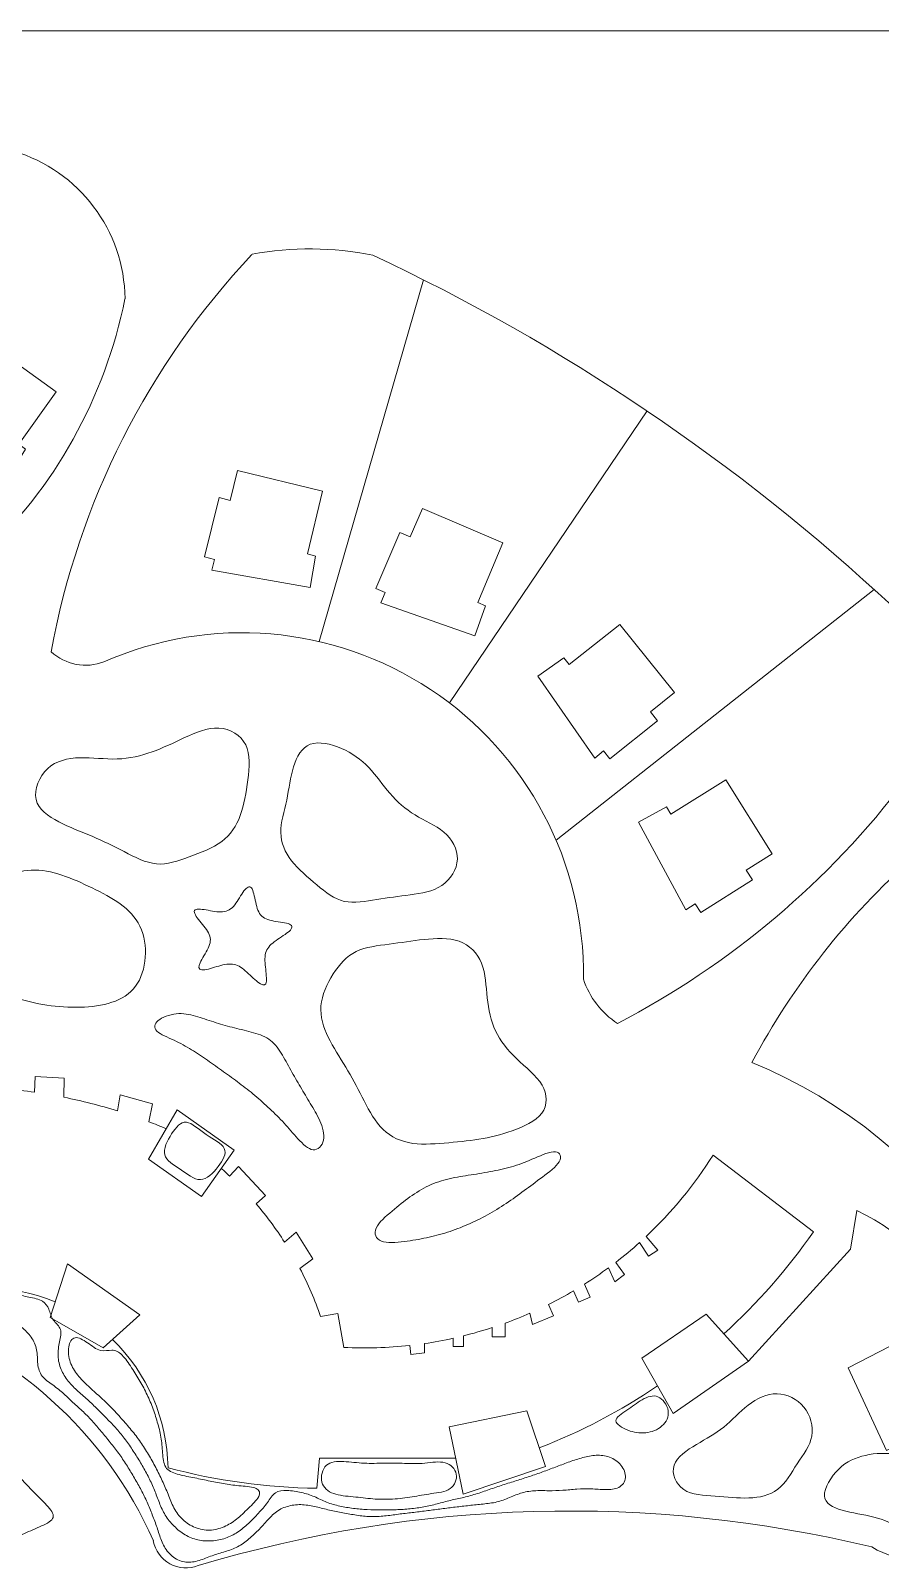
# Model space of a CAD drawing. Header units: inches. Extents: x 36 to 79.2, y 17.3 to 55.9.
# Drawn here: x 48.99 to 62.3, y 31.86 to 55.9 of the extents above; entities that cross this region are included whole.
import ezdxf

# ---------------------------------------------------------------- set-up
doc = ezdxf.new("R2010")
doc.units = ezdxf.units.IN
doc.layers.add('01_ORIGINAL_CAD', color=7, linetype='Continuous', lineweight=20)
doc.layers.add('02_APPROVED_PDF_OUTLINES', color=7, linetype='Continuous', lineweight=15)

msp = doc.modelspace()

# ---------------------------------------------------------------- linework, layer by layer
at = {"layer": '01_ORIGINAL_CAD'}
msp.add_line((36.248, 55.9), (71.442, 55.9), dxfattribs=at)
for points in [[(55.143, 52), (53.51, 46.333)], [(55.552, 45.371), (58.647, 49.945)], [(62.206, 47.145), (57.223, 43.22)], [(49.053, 39.272), (49.062, 39.519), (49.515, 39.492), (49.513, 39.194)], [(50.35, 38.981), (50.396, 39.232), (50.902, 39.093), (50.842, 38.811)], [(51.286, 38.996), (52.178, 38.364), (51.665, 37.64), (50.837, 38.227), (51.286, 38.996)], [(52.249, 38.111), (52.108, 37.96)], [(52.249, 38.111), (52.668, 37.654), (52.525, 37.523)], [(52.968, 36.924), (53.149, 37.079), (53.413, 36.661), (53.207, 36.514)], [(58.528, 36.918), (58.67, 36.704), (58.814, 36.799), (58.632, 37.014)], [(49.567, 36.583), (50.703, 35.787), (50.129, 35.27), (49.295, 35.742), (49.567, 36.583)], [(58.043, 36.524), (58.141, 36.305), (58.295, 36.419), (58.155, 36.608)], [(57.496, 36.162), (57.572, 35.985), (57.754, 36.063), (57.668, 36.267)], [(56.812, 35.811), (56.853, 35.634), (57.179, 35.773), (57.105, 35.949)], [(53.805, 35.806), (53.533, 35.759)], [(53.805, 35.806), (53.805, 35.806)], [(56.221, 35.586), (56.221, 35.439), (56.423, 35.439), (56.423, 35.655)], [(58.564, 35.106), (59.058, 34.241), (60.235, 35.059), (59.57, 35.799), (58.564, 35.106)], [(54.929, 35.306), (54.944, 35.165), (55.16, 35.189), (55.16, 35.336)], [(55.61, 35.419), (55.608, 35.288), (55.771, 35.288), (55.771, 35.457)], [(53.515, 33.54), (53.473, 33.07)], [(53.515, 33.54), (55.65, 33.54)]]:
    msp.add_lwpolyline(points, dxfattribs=at)
for points in [[(48.804, 49.422), (49.389, 50.246), (48.277, 51.045), (47.995, 50.654), (47.85, 50.758), (47.292, 49.982), (47.421, 49.889), (47.319, 49.747), (48.648, 48.921), (48.911, 49.345)], [(53.327, 47.704), (53.561, 48.687), (52.231, 49.012), (52.116, 48.544), (51.942, 48.586), (51.715, 47.658), (51.87, 47.62), (51.829, 47.45), (53.37, 47.181), (53.455, 47.672)], [(55.995, 46.944), (56.387, 47.876), (55.128, 48.415), (54.938, 47.972), (54.774, 48.042), (54.397, 47.164), (54.544, 47.101), (54.475, 46.94), (55.951, 46.422), (56.116, 46.892)], [(57.426, 45.973), (58.218, 46.601), (59.075, 45.534), (58.699, 45.232), (58.811, 45.092), (58.066, 44.493), (57.966, 44.618), (57.83, 44.508), (56.934, 45.791), (57.343, 46.076)], [(59.019, 43.63), (59.878, 44.165), (60.608, 43.006), (60.2, 42.749), (60.296, 42.598), (59.487, 42.088), (59.402, 42.222), (59.254, 42.129), (58.511, 43.505), (58.949, 43.742)], [(61.796, 34.957), (62.78, 35.461), (63.435, 34.152), (62.399, 33.663)], [(55.549, 34.034), (56.763, 34.283), (57.058, 33.412), (55.766, 32.976)]]:
    msp.add_lwpolyline(points, close=True, dxfattribs=at)
for points in [[(50.14, 46.014, -0.546754), (57.65, 41.045, 0.171391), (58.184, 40.351, 0.171391)], [(60.29, 39.74, -0.089338), (62.813, 42.944, -0.322066), (66.051, 42.944, -0.030946), (69.111, 38.833, -0.044664), (70.78, 33.554, -0.301674), (68.967, 31.144, -0.082145), (65.591, 31.078)], [(60.29, 39.74, -0.300089), (65.18, 32.538)], [(59.849, 35.488, 0.057164), (61.253, 37.088), (59.681, 38.289, -0.064319), (58.632, 37.014, -0.064319)], [(45.692, 38.109, 0.060935), (47.109, 35.956, -0.206423), (49.375, 35.99)], [(59.998, 35.322), (60.235, 35.059), (61.831, 36.816), (61.933, 37.418, -0.214593), (63.522, 35.602, 0.212382), (64.188, 33.517, -0.642649), (62.166, 32.15, 0.132984), (51.615, 31.858, -0.471407), (50.913, 32.245)], [(58.528, 36.918, -0.018836), (58.155, 36.608, -0.018836)], [(58.043, 36.524, -0.017658), (57.668, 36.267, -0.017658)], [(57.496, 36.162, -0.017305), (57.105, 35.949, -0.017305)], [(54.929, 35.306, -0.040089), (53.897, 35.276), (53.805, 35.806)], [(56.221, 35.586, -0.018166), (55.771, 35.457, -0.018166)], [(56.812, 35.811, -0.016254), (56.423, 35.655, -0.016254)], [(50.274, 35.4, -0.198705), (51.143, 33.392, 0.063223), (53.473, 33.07)], [(55.61, 35.419, -0.017778), (55.16, 35.336, -0.017778)], [(56.959, 33.703, 0.056142), (58.811, 34.673)]]:
    msp.add_lwpolyline(points, format="xyb", dxfattribs=at)
for centre, radius, start, end in [((48.026, 51.672), 2.444, 0.7167, 73.3418), ((53.373, 47.535), 4.948, 78.6004, 100.6499), ((61.436, 43.951), 12.326, 136.7478, 169.6154), ((40.939, 23.771), 31.601, 47.0054, 64.8874), ((43.034, 53.196), 7.583, 313.0815, 348.6437), ((49.852, 46.755), 0.794, 227.0981, 291.2465), ((51.961, 52.291), 13.465, 297.5281, 322.8549), ((47.898, 31.093), 8.26, 81.9573, 88.3074), ((47.898, 31.093), 8.26, 72.7279, 78.7214), ((47.898, 31.093), 8.26, 67.0855, 69.118), ((48.363, 33.974), 5.47, 46.7825, 48.644), ((48.363, 33.974), 5.47, 32.6388, 40.4465), ((48.363, 33.974), 5.47, 19.0436, 27.6609), ((44.996, 29.643), 6.464, 23.734, 72.5429)]:
    msp.add_arc(centre, radius, start, end, dxfattribs=at)
at = {"layer": '02_APPROVED_PDF_OUTLINES'}
for points, knots in [([(51.939, 44.976), (52.116, 44.966), (52.284, 44.866), (52.36, 44.715), (52.436, 44.564), (52.419, 44.363), (52.394, 44.165), (52.369, 43.966), (52.336, 43.772), (52.275, 43.607), (52.213, 43.441), (52.124, 43.305), (51.984, 43.201), (51.844, 43.097), (51.654, 43.025), (51.475, 42.96), (51.297, 42.894), (51.131, 42.834), (50.962, 42.85), (50.793, 42.865), (50.622, 42.956), (50.455, 43.042), (50.288, 43.128), (50.126, 43.209), (49.953, 43.283), (49.781, 43.356), (49.599, 43.422), (49.431, 43.509), (49.264, 43.596), (49.112, 43.703), (49.077, 43.858), (49.042, 44.014), (49.126, 44.219), (49.258, 44.342), (49.391, 44.465), (49.573, 44.507), (49.764, 44.513), (49.955, 44.518), (50.156, 44.487), (50.347, 44.493), (50.539, 44.499), (50.722, 44.542), (50.894, 44.604), (51.067, 44.666), (51.229, 44.747), (51.403, 44.827), (51.577, 44.907), (51.762, 44.986), (51.939, 44.976)], [0, 0, 0, 0, 0.0625, 0.0625, 0.0625, 0.125, 0.125, 0.125, 0.1875, 0.1875, 0.1875, 0.25, 0.25, 0.25, 0.3125, 0.3125, 0.3125, 0.375, 0.375, 0.375, 0.4375, 0.4375, 0.4375, 0.5, 0.5, 0.5, 0.5625, 0.5625, 0.5625, 0.625, 0.625, 0.625, 0.6875, 0.6875, 0.6875, 0.75, 0.75, 0.75, 0.8125, 0.8125, 0.8125, 0.875, 0.875, 0.875, 0.9375, 0.9375, 0.9375, 1, 1, 1, 1]), ([(53.372, 44.723), (53.507, 44.772), (53.696, 44.729), (53.861, 44.657), (54.026, 44.585), (54.167, 44.484), (54.286, 44.36), (54.406, 44.235), (54.504, 44.087), (54.619, 43.955), (54.733, 43.823), (54.863, 43.707), (55.012, 43.616), (55.162, 43.525), (55.331, 43.459), (55.461, 43.348), (55.591, 43.237), (55.681, 43.081), (55.676, 42.923), (55.67, 42.765), (55.57, 42.605), (55.43, 42.51), (55.291, 42.416), (55.111, 42.388), (54.935, 42.364), (54.76, 42.34), (54.588, 42.321), (54.413, 42.293), (54.238, 42.265), (54.06, 42.228), (53.904, 42.263), (53.748, 42.298), (53.615, 42.404), (53.474, 42.52), (53.333, 42.637), (53.184, 42.763), (53.079, 42.899), (52.974, 43.035), (52.912, 43.18), (52.91, 43.339), (52.907, 43.499), (52.964, 43.672), (53.002, 43.85), (53.04, 44.027), (53.058, 44.208), (53.108, 44.369), (53.157, 44.531), (53.238, 44.673), (53.372, 44.723)], [0, 0, 0, 0, 0.0625, 0.0625, 0.0625, 0.125, 0.125, 0.125, 0.1875, 0.1875, 0.1875, 0.25, 0.25, 0.25, 0.3125, 0.3125, 0.3125, 0.375, 0.375, 0.375, 0.4375, 0.4375, 0.4375, 0.5, 0.5, 0.5, 0.5625, 0.5625, 0.5625, 0.625, 0.625, 0.625, 0.6875, 0.6875, 0.6875, 0.75, 0.75, 0.75, 0.8125, 0.8125, 0.8125, 0.875, 0.875, 0.875, 0.9375, 0.9375, 0.9375, 1, 1, 1, 1]), ([(49.002, 42.751), (49.318, 42.765), (49.642, 42.624), (49.953, 42.473), (50.265, 42.321), (50.565, 42.16), (50.702, 41.874), (50.84, 41.587), (50.815, 41.175), (50.634, 40.932), (50.453, 40.689), (50.116, 40.615), (49.769, 40.605), (49.423, 40.595), (49.066, 40.65), (48.739, 40.759), (48.412, 40.869), (48.115, 41.035), (48.007, 41.318), (47.9, 41.6), (47.983, 42.001), (48.179, 42.285), (48.375, 42.569), (48.685, 42.738), (49.002, 42.751)], [0, 0, 0, 0, 0.125, 0.125, 0.125, 0.25, 0.25, 0.25, 0.375, 0.375, 0.375, 0.5, 0.5, 0.5, 0.625, 0.625, 0.625, 0.75, 0.75, 0.75, 0.875, 0.875, 0.875, 1, 1, 1, 1]), ([(51.558, 42.118), (51.575, 42.148), (51.654, 42.142), (51.741, 42.128), (51.828, 42.114), (51.922, 42.091), (51.999, 42.098), (52.075, 42.105), (52.134, 42.141), (52.187, 42.207), (52.24, 42.272), (52.287, 42.365), (52.332, 42.425), (52.377, 42.484), (52.42, 42.51), (52.449, 42.473), (52.479, 42.436), (52.496, 42.337), (52.516, 42.248), (52.536, 42.159), (52.559, 42.08), (52.611, 42.031), (52.663, 41.982), (52.744, 41.964), (52.834, 41.949), (52.925, 41.934), (53.025, 41.923), (53.063, 41.896), (53.102, 41.869), (53.08, 41.826), (53.024, 41.78), (52.967, 41.733), (52.877, 41.683), (52.808, 41.63), (52.738, 41.577), (52.691, 41.522), (52.672, 41.451), (52.653, 41.379), (52.663, 41.292), (52.673, 41.2), (52.683, 41.108), (52.693, 41.012), (52.675, 40.973), (52.656, 40.934), (52.608, 40.951), (52.549, 40.997), (52.49, 41.044), (52.421, 41.118), (52.354, 41.175), (52.288, 41.232), (52.224, 41.271), (52.151, 41.279), (52.078, 41.288), (51.996, 41.266), (51.907, 41.24), (51.818, 41.214), (51.723, 41.184), (51.672, 41.19), (51.621, 41.196), (51.615, 41.238), (51.644, 41.302), (51.673, 41.366), (51.736, 41.452), (51.772, 41.529), (51.809, 41.606), (51.819, 41.675), (51.79, 41.745), (51.762, 41.814), (51.696, 41.885), (51.641, 41.954), (51.585, 42.022), (51.541, 42.088), (51.558, 42.118)], [0, 0, 0, 0, 0.041667, 0.041667, 0.041667, 0.083333, 0.083333, 0.083333, 0.125, 0.125, 0.125, 0.166667, 0.166667, 0.166667, 0.208333, 0.208333, 0.208333, 0.25, 0.25, 0.25, 0.291667, 0.291667, 0.291667, 0.333333, 0.333333, 0.333333, 0.375, 0.375, 0.375, 0.416667, 0.416667, 0.416667, 0.458333, 0.458333, 0.458333, 0.5, 0.5, 0.5, 0.541667, 0.541667, 0.541667, 0.583333, 0.583333, 0.583333, 0.625, 0.625, 0.625, 0.666667, 0.666667, 0.666667, 0.708333, 0.708333, 0.708333, 0.75, 0.75, 0.75, 0.791667, 0.791667, 0.791667, 0.833333, 0.833333, 0.833333, 0.875, 0.875, 0.875, 0.916667, 0.916667, 0.916667, 0.958333, 0.958333, 0.958333, 1, 1, 1, 1]), ([(55.153, 41.666), (55.339, 41.686), (55.538, 41.696), (55.701, 41.637), (55.864, 41.579), (55.991, 41.453), (56.055, 41.292), (56.12, 41.131), (56.122, 40.935), (56.142, 40.75), (56.162, 40.565), (56.201, 40.391), (56.275, 40.234), (56.349, 40.076), (56.46, 39.935), (56.601, 39.8), (56.742, 39.665), (56.914, 39.535), (57.001, 39.386), (57.088, 39.238), (57.091, 39.071), (56.997, 38.944), (56.903, 38.818), (56.712, 38.731), (56.533, 38.668), (56.354, 38.605), (56.187, 38.565), (56.013, 38.537), (55.84, 38.509), (55.66, 38.492), (55.471, 38.477), (55.282, 38.461), (55.084, 38.447), (54.909, 38.483), (54.735, 38.52), (54.584, 38.607), (54.467, 38.736), (54.35, 38.865), (54.268, 39.036), (54.185, 39.198), (54.102, 39.36), (54.018, 39.513), (53.926, 39.667), (53.833, 39.821), (53.732, 39.976), (53.654, 40.135), (53.577, 40.294), (53.524, 40.456), (53.538, 40.625), (53.553, 40.795), (53.634, 40.973), (53.731, 41.125), (53.828, 41.278), (53.94, 41.405), (54.09, 41.477), (54.24, 41.55), (54.428, 41.568), (54.609, 41.592), (54.791, 41.616), (54.966, 41.646), (55.153, 41.666)], [0, 0, 0, 0, 0.05, 0.05, 0.05, 0.1, 0.1, 0.1, 0.15, 0.15, 0.15, 0.2, 0.2, 0.2, 0.25, 0.25, 0.25, 0.3, 0.3, 0.3, 0.35, 0.35, 0.35, 0.4, 0.4, 0.4, 0.45, 0.45, 0.45, 0.5, 0.5, 0.5, 0.55, 0.55, 0.55, 0.6, 0.6, 0.6, 0.65, 0.65, 0.65, 0.7, 0.7, 0.7, 0.75, 0.75, 0.75, 0.8, 0.8, 0.8, 0.85, 0.85, 0.85, 0.9, 0.9, 0.9, 0.95, 0.95, 0.95, 1, 1, 1, 1]), ([(51.272, 40.501), (51.379, 40.512), (51.476, 40.491), (51.572, 40.464), (51.669, 40.437), (51.764, 40.404), (51.86, 40.373), (51.955, 40.343), (52.052, 40.315), (52.149, 40.29), (52.247, 40.265), (52.346, 40.242), (52.444, 40.216), (52.542, 40.189), (52.641, 40.16), (52.72, 40.106), (52.8, 40.052), (52.861, 39.972), (52.915, 39.887), (52.969, 39.801), (53.017, 39.709), (53.066, 39.62), (53.116, 39.53), (53.167, 39.443), (53.218, 39.356), (53.269, 39.269), (53.319, 39.182), (53.371, 39.096), (53.424, 39.01), (53.478, 38.926), (53.521, 38.827), (53.564, 38.727), (53.595, 38.612), (53.577, 38.522), (53.56, 38.431), (53.492, 38.364), (53.416, 38.372), (53.34, 38.379), (53.254, 38.461), (53.178, 38.544), (53.101, 38.627), (53.033, 38.711), (52.961, 38.789), (52.889, 38.867), (52.813, 38.94), (52.737, 39.013), (52.66, 39.085), (52.583, 39.156), (52.504, 39.223), (52.424, 39.29), (52.343, 39.352), (52.26, 39.414), (52.178, 39.475), (52.095, 39.535), (52.012, 39.595), (51.929, 39.655), (51.846, 39.716), (51.763, 39.773), (51.679, 39.831), (51.595, 39.887), (51.509, 39.939), (51.424, 39.991), (51.337, 40.041), (51.237, 40.087), (51.137, 40.133), (51.023, 40.177), (50.97, 40.229), (50.917, 40.281), (50.925, 40.341), (50.987, 40.394), (51.049, 40.446), (51.165, 40.489), (51.272, 40.501)], [0, 0, 0, 0, 0.041667, 0.041667, 0.041667, 0.083333, 0.083333, 0.083333, 0.125, 0.125, 0.125, 0.166667, 0.166667, 0.166667, 0.208333, 0.208333, 0.208333, 0.25, 0.25, 0.25, 0.291667, 0.291667, 0.291667, 0.333333, 0.333333, 0.333333, 0.375, 0.375, 0.375, 0.416667, 0.416667, 0.416667, 0.458333, 0.458333, 0.458333, 0.5, 0.5, 0.5, 0.541667, 0.541667, 0.541667, 0.583333, 0.583333, 0.583333, 0.625, 0.625, 0.625, 0.666667, 0.666667, 0.666667, 0.708333, 0.708333, 0.708333, 0.75, 0.75, 0.75, 0.791667, 0.791667, 0.791667, 0.833333, 0.833333, 0.833333, 0.875, 0.875, 0.875, 0.916667, 0.916667, 0.916667, 0.958333, 0.958333, 0.958333, 1, 1, 1, 1]), ([(51.091, 38.292), (51.068, 38.386), (51.132, 38.514), (51.2, 38.621), (51.269, 38.728), (51.341, 38.813), (51.43, 38.804), (51.518, 38.794), (51.624, 38.69), (51.741, 38.61), (51.858, 38.53), (51.988, 38.474), (52.025, 38.394), (52.062, 38.313), (52.006, 38.208), (51.928, 38.107), (51.851, 38.006), (51.752, 37.909), (51.65, 37.905), (51.548, 37.902), (51.442, 37.992), (51.334, 38.066), (51.225, 38.141), (51.115, 38.199), (51.091, 38.292)], [0, 0, 0, 0, 0.125, 0.125, 0.125, 0.25, 0.25, 0.25, 0.375, 0.375, 0.375, 0.5, 0.5, 0.5, 0.625, 0.625, 0.625, 0.75, 0.75, 0.75, 0.875, 0.875, 0.875, 1, 1, 1, 1]), ([(57.212, 38.339), (57.29, 38.332), (57.316, 38.262), (57.271, 38.185), (57.226, 38.107), (57.11, 38.021), (57.007, 37.944), (56.904, 37.867), (56.813, 37.8), (56.722, 37.732), (56.63, 37.664), (56.537, 37.596), (56.441, 37.532), (56.346, 37.468), (56.247, 37.407), (56.147, 37.352), (56.046, 37.296), (55.944, 37.246), (55.839, 37.201), (55.734, 37.155), (55.628, 37.114), (55.52, 37.08), (55.411, 37.045), (55.301, 37.018), (55.191, 36.994), (55.081, 36.97), (54.97, 36.95), (54.843, 36.933), (54.716, 36.917), (54.573, 36.905), (54.485, 36.94), (54.397, 36.975), (54.365, 37.056), (54.404, 37.145), (54.443, 37.233), (54.553, 37.328), (54.653, 37.412), (54.752, 37.495), (54.84, 37.567), (54.933, 37.633), (55.026, 37.699), (55.123, 37.76), (55.225, 37.808), (55.328, 37.856), (55.437, 37.892), (55.549, 37.918), (55.66, 37.943), (55.775, 37.96), (55.889, 37.978), (56.004, 37.996), (56.118, 38.015), (56.231, 38.037), (56.343, 38.058), (56.455, 38.083), (56.562, 38.116), (56.668, 38.149), (56.771, 38.192), (56.887, 38.241), (57.003, 38.29), (57.133, 38.346), (57.212, 38.339)], [0, 0, 0, 0, 0.05, 0.05, 0.05, 0.1, 0.1, 0.1, 0.15, 0.15, 0.15, 0.2, 0.2, 0.2, 0.25, 0.25, 0.25, 0.3, 0.3, 0.3, 0.35, 0.35, 0.35, 0.4, 0.4, 0.4, 0.45, 0.45, 0.45, 0.5, 0.5, 0.5, 0.55, 0.55, 0.55, 0.6, 0.6, 0.6, 0.65, 0.65, 0.65, 0.7, 0.7, 0.7, 0.75, 0.75, 0.75, 0.8, 0.8, 0.8, 0.85, 0.85, 0.85, 0.9, 0.9, 0.9, 0.95, 0.95, 0.95, 1, 1, 1, 1]), ([(47.305, 35.903), (47.304, 35.931), (47.359, 35.956), (47.426, 35.979), (47.493, 36.002), (47.571, 36.022), (47.644, 36.041), (47.717, 36.06), (47.785, 36.077), (47.854, 36.092), (47.923, 36.107), (47.993, 36.119), (48.066, 36.126), (48.138, 36.134), (48.213, 36.137), (48.289, 36.138), (48.364, 36.139), (48.44, 36.138), (48.514, 36.133), (48.589, 36.128), (48.662, 36.119), (48.736, 36.107), (48.811, 36.095), (48.886, 36.08), (48.964, 36.064), (49.041, 36.048), (49.122, 36.031), (49.175, 36), (49.228, 35.97), (49.254, 35.926), (49.275, 35.873), (49.296, 35.82), (49.312, 35.758), (49.348, 35.705), (49.384, 35.653), (49.44, 35.609), (49.459, 35.555), (49.477, 35.5), (49.459, 35.436), (49.444, 35.365), (49.43, 35.294), (49.418, 35.218), (49.421, 35.144), (49.424, 35.07), (49.441, 34.998), (49.469, 34.932), (49.497, 34.866), (49.536, 34.804), (49.581, 34.747), (49.627, 34.69), (49.681, 34.637), (49.736, 34.587), (49.79, 34.537), (49.847, 34.489), (49.902, 34.439), (49.957, 34.389), (50.01, 34.337), (50.063, 34.284), (50.116, 34.231), (50.17, 34.177), (50.222, 34.123), (50.274, 34.069), (50.325, 34.015), (50.373, 33.959), (50.42, 33.903), (50.464, 33.845), (50.507, 33.787), (50.549, 33.728), (50.589, 33.668), (50.628, 33.608), (50.667, 33.547), (50.704, 33.486), (50.74, 33.424), (50.776, 33.362), (50.81, 33.299), (50.842, 33.235), (50.874, 33.171), (50.903, 33.106), (50.93, 33.04), (50.957, 32.974), (50.981, 32.908), (51.007, 32.842), (51.034, 32.776), (51.062, 32.71), (51.1, 32.649), (51.138, 32.587), (51.185, 32.53), (51.238, 32.477), (51.29, 32.425), (51.348, 32.378), (51.41, 32.341), (51.472, 32.304), (51.538, 32.277), (51.609, 32.261), (51.679, 32.246), (51.755, 32.242), (51.828, 32.246), (51.902, 32.251), (51.974, 32.265), (52.042, 32.288), (52.109, 32.311), (52.173, 32.343), (52.233, 32.383), (52.293, 32.423), (52.35, 32.47), (52.404, 32.52), (52.458, 32.57), (52.509, 32.623), (52.559, 32.678), (52.609, 32.732), (52.658, 32.787), (52.7, 32.845), (52.741, 32.903), (52.775, 32.964), (52.824, 32.997), (52.873, 33.03), (52.938, 33.037), (53.009, 33.034), (53.08, 33.031), (53.159, 33.02), (53.231, 33.003), (53.304, 32.987), (53.371, 32.966), (53.435, 32.938), (53.5, 32.911), (53.562, 32.877), (53.628, 32.85), (53.693, 32.824), (53.762, 32.806), (53.833, 32.791), (53.903, 32.776), (53.974, 32.764), (54.046, 32.755), (54.118, 32.746), (54.191, 32.739), (54.265, 32.736), (54.339, 32.732), (54.414, 32.733), (54.49, 32.733), (54.565, 32.733), (54.641, 32.733), (54.715, 32.734), (54.79, 32.736), (54.863, 32.74), (54.936, 32.748), (55.008, 32.755), (55.08, 32.766), (55.151, 32.779), (55.222, 32.792), (55.292, 32.807), (55.361, 32.825), (55.43, 32.843), (55.498, 32.863), (55.566, 32.88), (55.635, 32.897), (55.704, 32.911), (55.775, 32.927), (55.845, 32.944), (55.916, 32.964), (55.988, 32.986), (56.059, 33.009), (56.13, 33.034), (56.202, 33.059), (56.273, 33.084), (56.344, 33.107), (56.415, 33.13), (56.486, 33.153), (56.556, 33.176), (56.626, 33.198), (56.696, 33.22), (56.766, 33.242), (56.834, 33.265), (56.902, 33.287), (56.969, 33.311), (57.036, 33.336), (57.103, 33.36), (57.17, 33.385), (57.236, 33.41), (57.302, 33.436), (57.368, 33.461), (57.435, 33.485), (57.502, 33.509), (57.57, 33.531), (57.639, 33.55), (57.708, 33.568), (57.779, 33.584), (57.85, 33.587), (57.921, 33.59), (57.991, 33.582), (58.059, 33.556), (58.126, 33.531), (58.19, 33.488), (58.237, 33.431), (58.284, 33.374), (58.314, 33.301), (58.308, 33.236), (58.303, 33.171), (58.261, 33.114), (58.203, 33.083), (58.145, 33.052), (58.071, 33.048), (57.996, 33.05), (57.921, 33.051), (57.845, 33.057), (57.77, 33.06), (57.695, 33.062), (57.62, 33.061), (57.546, 33.056), (57.472, 33.052), (57.4, 33.043), (57.327, 33.038), (57.253, 33.033), (57.179, 33.031), (57.103, 33.031), (57.028, 33.032), (56.952, 33.035), (56.879, 33.03), (56.805, 33.025), (56.734, 33.012), (56.666, 32.991), (56.598, 32.97), (56.534, 32.94), (56.468, 32.914), (56.402, 32.887), (56.335, 32.864), (56.265, 32.849), (56.195, 32.834), (56.123, 32.828), (56.05, 32.82), (55.977, 32.813), (55.905, 32.805), (55.833, 32.796), (55.76, 32.788), (55.688, 32.779), (55.616, 32.771), (55.544, 32.762), (55.472, 32.753), (55.4, 32.743), (55.328, 32.734), (55.256, 32.725), (55.184, 32.716), (55.112, 32.706), (55.04, 32.698), (54.968, 32.689), (54.896, 32.681), (54.824, 32.673), (54.752, 32.663), (54.68, 32.654), (54.608, 32.643), (54.535, 32.636), (54.462, 32.628), (54.388, 32.624), (54.314, 32.626), (54.241, 32.628), (54.168, 32.637), (54.096, 32.648), (54.024, 32.658), (53.954, 32.671), (53.883, 32.685), (53.813, 32.698), (53.743, 32.712), (53.673, 32.728), (53.604, 32.744), (53.535, 32.762), (53.465, 32.778), (53.395, 32.794), (53.323, 32.808), (53.251, 32.812), (53.178, 32.816), (53.104, 32.809), (53.034, 32.791), (52.964, 32.774), (52.899, 32.745), (52.843, 32.703), (52.786, 32.662), (52.737, 32.607), (52.688, 32.553), (52.638, 32.498), (52.587, 32.443), (52.534, 32.39), (52.481, 32.337), (52.426, 32.287), (52.368, 32.242), (52.311, 32.198), (52.251, 32.159), (52.186, 32.13), (52.122, 32.102), (52.053, 32.083), (51.985, 32.062), (51.917, 32.042), (51.85, 32.02), (51.783, 31.994), (51.716, 31.969), (51.649, 31.941), (51.58, 31.925), (51.511, 31.908), (51.441, 31.903), (51.373, 31.92), (51.306, 31.937), (51.241, 31.976), (51.187, 32.026), (51.134, 32.076), (51.092, 32.136), (51.061, 32.201), (51.03, 32.266), (51.01, 32.334), (50.988, 32.402), (50.966, 32.47), (50.942, 32.537), (50.917, 32.603), (50.891, 32.669), (50.864, 32.735), (50.836, 32.801), (50.808, 32.866), (50.779, 32.931), (50.747, 32.995), (50.715, 33.058), (50.68, 33.121), (50.644, 33.183), (50.608, 33.245), (50.572, 33.307), (50.535, 33.368), (50.497, 33.429), (50.459, 33.49), (50.417, 33.549), (50.376, 33.609), (50.333, 33.667), (50.288, 33.724), (50.243, 33.782), (50.196, 33.838), (50.15, 33.895), (50.103, 33.952), (50.056, 34.009), (50.008, 34.065), (49.959, 34.121), (49.91, 34.176), (49.857, 34.227), (49.804, 34.279), (49.747, 34.327), (49.693, 34.377), (49.638, 34.428), (49.585, 34.48), (49.531, 34.53), (49.476, 34.58), (49.419, 34.628), (49.359, 34.672), (49.299, 34.716), (49.235, 34.757), (49.189, 34.808), (49.144, 34.86), (49.117, 34.921), (49.106, 34.991), (49.095, 35.06), (49.1, 35.138), (49.089, 35.211), (49.079, 35.284), (49.054, 35.351), (49.015, 35.412), (48.976, 35.473), (48.924, 35.529), (48.867, 35.576), (48.811, 35.624), (48.749, 35.663), (48.685, 35.694), (48.621, 35.725), (48.554, 35.747), (48.485, 35.765), (48.416, 35.783), (48.345, 35.797), (48.272, 35.807), (48.199, 35.817), (48.124, 35.823), (48.05, 35.819), (47.975, 35.816), (47.902, 35.803), (47.835, 35.787), (47.767, 35.771), (47.705, 35.752), (47.636, 35.755), (47.568, 35.759), (47.493, 35.786), (47.427, 35.815), (47.361, 35.844), (47.305, 35.875), (47.305, 35.903)], [0, 0, 0, 0, 0.007812, 0.007812, 0.007812, 0.015625, 0.015625, 0.015625, 0.023438, 0.023438, 0.023438, 0.03125, 0.03125, 0.03125, 0.039062, 0.039062, 0.039062, 0.046875, 0.046875, 0.046875, 0.054688, 0.054688, 0.054688, 0.0625, 0.0625, 0.0625, 0.070312, 0.070312, 0.070312, 0.078125, 0.078125, 0.078125, 0.085938, 0.085938, 0.085938, 0.09375, 0.09375, 0.09375, 0.101562, 0.101562, 0.101562, 0.109375, 0.109375, 0.109375, 0.117188, 0.117188, 0.117188, 0.125, 0.125, 0.125, 0.132812, 0.132812, 0.132812, 0.140625, 0.140625, 0.140625, 0.148438, 0.148438, 0.148438, 0.15625, 0.15625, 0.15625, 0.164062, 0.164062, 0.164062, 0.171875, 0.171875, 0.171875, 0.179688, 0.179688, 0.179688, 0.1875, 0.1875, 0.1875, 0.195312, 0.195312, 0.195312, 0.203125, 0.203125, 0.203125, 0.210938, 0.210938, 0.210938, 0.21875, 0.21875, 0.21875, 0.226562, 0.226562, 0.226562, 0.234375, 0.234375, 0.234375, 0.242188, 0.242188, 0.242188, 0.25, 0.25, 0.25, 0.257812, 0.257812, 0.257812, 0.265625, 0.265625, 0.265625, 0.273438, 0.273438, 0.273438, 0.28125, 0.28125, 0.28125, 0.289062, 0.289062, 0.289062, 0.296875, 0.296875, 0.296875, 0.304688, 0.304688, 0.304688, 0.3125, 0.3125, 0.3125, 0.320312, 0.320312, 0.320312, 0.328125, 0.328125, 0.328125, 0.335938, 0.335938, 0.335938, 0.34375, 0.34375, 0.34375, 0.351562, 0.351562, 0.351562, 0.359375, 0.359375, 0.359375, 0.367188, 0.367188, 0.367188, 0.375, 0.375, 0.375, 0.382812, 0.382812, 0.382812, 0.390625, 0.390625, 0.390625, 0.398438, 0.398438, 0.398438, 0.40625, 0.40625, 0.40625, 0.414062, 0.414062, 0.414062, 0.421875, 0.421875, 0.421875, 0.429688, 0.429688, 0.429688, 0.4375, 0.4375, 0.4375, 0.445312, 0.445312, 0.445312, 0.453125, 0.453125, 0.453125, 0.460938, 0.460938, 0.460938, 0.46875, 0.46875, 0.46875, 0.476562, 0.476562, 0.476562, 0.484375, 0.484375, 0.484375, 0.492188, 0.492188, 0.492188, 0.5, 0.5, 0.5, 0.507812, 0.507812, 0.507812, 0.515625, 0.515625, 0.515625, 0.523438, 0.523438, 0.523438, 0.53125, 0.53125, 0.53125, 0.539062, 0.539062, 0.539062, 0.546875, 0.546875, 0.546875, 0.554688, 0.554688, 0.554688, 0.5625, 0.5625, 0.5625, 0.570312, 0.570312, 0.570312, 0.578125, 0.578125, 0.578125, 0.585938, 0.585938, 0.585938, 0.59375, 0.59375, 0.59375, 0.601562, 0.601562, 0.601562, 0.609375, 0.609375, 0.609375, 0.617188, 0.617188, 0.617188, 0.625, 0.625, 0.625, 0.632812, 0.632812, 0.632812, 0.640625, 0.640625, 0.640625, 0.648438, 0.648438, 0.648438, 0.65625, 0.65625, 0.65625, 0.664062, 0.664062, 0.664062, 0.671875, 0.671875, 0.671875, 0.679688, 0.679688, 0.679688, 0.6875, 0.6875, 0.6875, 0.695312, 0.695312, 0.695312, 0.703125, 0.703125, 0.703125, 0.710938, 0.710938, 0.710938, 0.71875, 0.71875, 0.71875, 0.726562, 0.726562, 0.726562, 0.734375, 0.734375, 0.734375, 0.742188, 0.742188, 0.742188, 0.75, 0.75, 0.75, 0.757812, 0.757812, 0.757812, 0.765625, 0.765625, 0.765625, 0.773438, 0.773438, 0.773438, 0.78125, 0.78125, 0.78125, 0.789062, 0.789062, 0.789062, 0.796875, 0.796875, 0.796875, 0.804688, 0.804688, 0.804688, 0.8125, 0.8125, 0.8125, 0.820312, 0.820312, 0.820312, 0.828125, 0.828125, 0.828125, 0.835938, 0.835938, 0.835938, 0.84375, 0.84375, 0.84375, 0.851562, 0.851562, 0.851562, 0.859375, 0.859375, 0.859375, 0.867188, 0.867188, 0.867188, 0.875, 0.875, 0.875, 0.882812, 0.882812, 0.882812, 0.890625, 0.890625, 0.890625, 0.898438, 0.898438, 0.898438, 0.90625, 0.90625, 0.90625, 0.914062, 0.914062, 0.914062, 0.921875, 0.921875, 0.921875, 0.929688, 0.929688, 0.929688, 0.9375, 0.9375, 0.9375, 0.945312, 0.945312, 0.945312, 0.953125, 0.953125, 0.953125, 0.960938, 0.960938, 0.960938, 0.96875, 0.96875, 0.96875, 0.976562, 0.976562, 0.976562, 0.984375, 0.984375, 0.984375, 0.992188, 0.992188, 0.992188, 1, 1, 1, 1]), ([(48.167, 32.052), (48.117, 32.076), (48.096, 32.157), (48.074, 32.244), (48.051, 32.331), (48.026, 32.424), (47.992, 32.508), (47.957, 32.593), (47.914, 32.669), (47.864, 32.743), (47.813, 32.816), (47.756, 32.887), (47.694, 32.956), (47.631, 33.025), (47.564, 33.09), (47.494, 33.152), (47.425, 33.214), (47.355, 33.271), (47.281, 33.323), (47.208, 33.374), (47.131, 33.42), (47.053, 33.462), (46.974, 33.503), (46.894, 33.541), (46.812, 33.572), (46.729, 33.604), (46.645, 33.63), (46.558, 33.65), (46.471, 33.669), (46.381, 33.683), (46.29, 33.69), (46.198, 33.697), (46.105, 33.697), (46.013, 33.691), (45.922, 33.685), (45.832, 33.671), (45.747, 33.646), (45.662, 33.621), (45.582, 33.584), (45.501, 33.546), (45.42, 33.507), (45.338, 33.466), (45.252, 33.456), (45.166, 33.447), (45.075, 33.467), (44.999, 33.512), (44.923, 33.556), (44.861, 33.624), (44.821, 33.702), (44.781, 33.781), (44.763, 33.869), (44.751, 33.959), (44.74, 34.05), (44.735, 34.141), (44.732, 34.234), (44.728, 34.326), (44.725, 34.419), (44.724, 34.512), (44.723, 34.605), (44.724, 34.698), (44.725, 34.791), (44.725, 34.884), (44.724, 34.976), (44.722, 35.075), (44.72, 35.174), (44.715, 35.279), (44.731, 35.358), (44.747, 35.438), (44.783, 35.491), (44.851, 35.502), (44.919, 35.513), (45.018, 35.483), (45.115, 35.458), (45.211, 35.432), (45.304, 35.411), (45.395, 35.391), (45.487, 35.372), (45.577, 35.354), (45.669, 35.336), (45.76, 35.318), (45.852, 35.3), (45.944, 35.281), (46.035, 35.261), (46.126, 35.239), (46.214, 35.209), (46.301, 35.178), (46.386, 35.139), (46.471, 35.099), (46.555, 35.059), (46.64, 35.019), (46.724, 34.979), (46.809, 34.939), (46.893, 34.9), (46.978, 34.86), (47.063, 34.821), (47.148, 34.782), (47.234, 34.745), (47.32, 34.707), (47.407, 34.671), (47.487, 34.624), (47.566, 34.577), (47.638, 34.52), (47.704, 34.455), (47.77, 34.39), (47.831, 34.318), (47.893, 34.248), (47.955, 34.177), (48.019, 34.109), (48.083, 34.041), (48.146, 33.972), (48.21, 33.904), (48.273, 33.835), (48.337, 33.767), (48.4, 33.698), (48.464, 33.629), (48.527, 33.561), (48.591, 33.492), (48.654, 33.424), (48.718, 33.355), (48.781, 33.286), (48.844, 33.218), (48.906, 33.15), (48.966, 33.082), (49.034, 33.012), (49.102, 32.943), (49.177, 32.872), (49.241, 32.803), (49.305, 32.735), (49.357, 32.668), (49.343, 32.614), (49.329, 32.56), (49.248, 32.519), (49.161, 32.479), (49.074, 32.439), (48.98, 32.4), (48.893, 32.361), (48.806, 32.323), (48.726, 32.284), (48.641, 32.24), (48.556, 32.196), (48.467, 32.146), (48.382, 32.104), (48.297, 32.062), (48.217, 32.028), (48.167, 32.052)], [0, 0, 0, 0, 0.020833, 0.020833, 0.020833, 0.041667, 0.041667, 0.041667, 0.0625, 0.0625, 0.0625, 0.083333, 0.083333, 0.083333, 0.104167, 0.104167, 0.104167, 0.125, 0.125, 0.125, 0.145833, 0.145833, 0.145833, 0.166667, 0.166667, 0.166667, 0.1875, 0.1875, 0.1875, 0.208333, 0.208333, 0.208333, 0.229167, 0.229167, 0.229167, 0.25, 0.25, 0.25, 0.270833, 0.270833, 0.270833, 0.291667, 0.291667, 0.291667, 0.3125, 0.3125, 0.3125, 0.333333, 0.333333, 0.333333, 0.354167, 0.354167, 0.354167, 0.375, 0.375, 0.375, 0.395833, 0.395833, 0.395833, 0.416667, 0.416667, 0.416667, 0.4375, 0.4375, 0.4375, 0.458333, 0.458333, 0.458333, 0.479167, 0.479167, 0.479167, 0.5, 0.5, 0.5, 0.520833, 0.520833, 0.520833, 0.541667, 0.541667, 0.541667, 0.5625, 0.5625, 0.5625, 0.583333, 0.583333, 0.583333, 0.604167, 0.604167, 0.604167, 0.625, 0.625, 0.625, 0.645833, 0.645833, 0.645833, 0.666667, 0.666667, 0.666667, 0.6875, 0.6875, 0.6875, 0.708333, 0.708333, 0.708333, 0.729167, 0.729167, 0.729167, 0.75, 0.75, 0.75, 0.770833, 0.770833, 0.770833, 0.791667, 0.791667, 0.791667, 0.8125, 0.8125, 0.8125, 0.833333, 0.833333, 0.833333, 0.854167, 0.854167, 0.854167, 0.875, 0.875, 0.875, 0.895833, 0.895833, 0.895833, 0.916667, 0.916667, 0.916667, 0.9375, 0.9375, 0.9375, 0.958333, 0.958333, 0.958333, 0.979167, 0.979167, 0.979167, 1, 1, 1, 1]), ([(49.689, 35.428), (49.742, 35.438), (49.812, 35.396), (49.882, 35.348), (49.951, 35.3), (50.019, 35.245), (50.084, 35.229), (50.148, 35.212), (50.208, 35.234), (50.264, 35.232), (50.321, 35.231), (50.373, 35.207), (50.424, 35.156), (50.475, 35.106), (50.525, 35.03), (50.572, 34.958), (50.619, 34.886), (50.663, 34.818), (50.704, 34.748), (50.744, 34.679), (50.782, 34.608), (50.816, 34.534), (50.851, 34.461), (50.882, 34.386), (50.91, 34.309), (50.938, 34.233), (50.962, 34.156), (50.984, 34.078), (51.006, 34), (51.025, 33.922), (51.037, 33.841), (51.049, 33.759), (51.054, 33.674), (51.061, 33.593), (51.068, 33.511), (51.079, 33.432), (51.121, 33.38), (51.164, 33.328), (51.238, 33.303), (51.317, 33.283), (51.397, 33.263), (51.481, 33.249), (51.562, 33.232), (51.644, 33.216), (51.722, 33.198), (51.801, 33.182), (51.879, 33.166), (51.958, 33.152), (52.038, 33.139), (52.118, 33.126), (52.199, 33.114), (52.287, 33.106), (52.375, 33.098), (52.47, 33.093), (52.524, 33.067), (52.578, 33.041), (52.591, 32.994), (52.563, 32.938), (52.534, 32.881), (52.464, 32.816), (52.4, 32.754), (52.336, 32.693), (52.279, 32.635), (52.217, 32.586), (52.156, 32.537), (52.091, 32.497), (52.02, 32.467), (51.949, 32.436), (51.873, 32.416), (51.796, 32.413), (51.719, 32.411), (51.643, 32.428), (51.57, 32.456), (51.498, 32.485), (51.43, 32.527), (51.373, 32.579), (51.317, 32.631), (51.272, 32.694), (51.236, 32.762), (51.2, 32.83), (51.173, 32.903), (51.144, 32.975), (51.116, 33.047), (51.085, 33.117), (51.053, 33.187), (51.02, 33.257), (50.986, 33.326), (50.95, 33.395), (50.914, 33.464), (50.877, 33.532), (50.838, 33.598), (50.798, 33.665), (50.756, 33.73), (50.711, 33.794), (50.666, 33.858), (50.619, 33.921), (50.568, 33.982), (50.518, 34.043), (50.464, 34.103), (50.411, 34.163), (50.358, 34.223), (50.306, 34.284), (50.249, 34.341), (50.193, 34.398), (50.134, 34.452), (50.074, 34.505), (50.015, 34.559), (49.955, 34.613), (49.896, 34.668), (49.836, 34.724), (49.778, 34.781), (49.728, 34.842), (49.679, 34.904), (49.638, 34.969), (49.612, 35.045), (49.587, 35.121), (49.575, 35.208), (49.588, 35.283), (49.6, 35.357), (49.636, 35.418), (49.689, 35.428)], [0, 0, 0, 0, 0.025, 0.025, 0.025, 0.05, 0.05, 0.05, 0.075, 0.075, 0.075, 0.1, 0.1, 0.1, 0.125, 0.125, 0.125, 0.15, 0.15, 0.15, 0.175, 0.175, 0.175, 0.2, 0.2, 0.2, 0.225, 0.225, 0.225, 0.25, 0.25, 0.25, 0.275, 0.275, 0.275, 0.3, 0.3, 0.3, 0.325, 0.325, 0.325, 0.35, 0.35, 0.35, 0.375, 0.375, 0.375, 0.4, 0.4, 0.4, 0.425, 0.425, 0.425, 0.45, 0.45, 0.45, 0.475, 0.475, 0.475, 0.5, 0.5, 0.5, 0.525, 0.525, 0.525, 0.55, 0.55, 0.55, 0.575, 0.575, 0.575, 0.6, 0.6, 0.6, 0.625, 0.625, 0.625, 0.65, 0.65, 0.65, 0.675, 0.675, 0.675, 0.7, 0.7, 0.7, 0.725, 0.725, 0.725, 0.75, 0.75, 0.75, 0.775, 0.775, 0.775, 0.8, 0.8, 0.8, 0.825, 0.825, 0.825, 0.85, 0.85, 0.85, 0.875, 0.875, 0.875, 0.9, 0.9, 0.9, 0.925, 0.925, 0.925, 0.95, 0.95, 0.95, 0.975, 0.975, 0.975, 1, 1, 1, 1]), ([(58.159, 34.128), (58.16, 34.073), (58.252, 34.016), (58.345, 33.979), (58.438, 33.943), (58.531, 33.929), (58.625, 33.939), (58.719, 33.949), (58.812, 33.984), (58.88, 34.045), (58.948, 34.106), (58.99, 34.192), (58.977, 34.284), (58.964, 34.375), (58.895, 34.47), (58.817, 34.502), (58.739, 34.535), (58.651, 34.504), (58.57, 34.457), (58.488, 34.411), (58.413, 34.349), (58.33, 34.292), (58.248, 34.235), (58.158, 34.183), (58.159, 34.128)], [0, 0, 0, 0, 0.125, 0.125, 0.125, 0.25, 0.25, 0.25, 0.375, 0.375, 0.375, 0.5, 0.5, 0.5, 0.625, 0.625, 0.625, 0.75, 0.75, 0.75, 0.875, 0.875, 0.875, 1, 1, 1, 1]), ([(60.683, 34.55), (60.84, 34.548), (60.998, 34.467), (61.101, 34.34), (61.205, 34.214), (61.255, 34.042), (61.228, 33.888), (61.2, 33.735), (61.094, 33.599), (60.998, 33.453), (60.903, 33.306), (60.816, 33.149), (60.693, 33.053), (60.569, 32.957), (60.408, 32.923), (60.239, 32.918), (60.071, 32.912), (59.895, 32.934), (59.714, 32.947), (59.534, 32.961), (59.348, 32.965), (59.221, 33.049), (59.094, 33.134), (59.026, 33.299), (59.07, 33.431), (59.114, 33.564), (59.27, 33.665), (59.421, 33.755), (59.571, 33.845), (59.716, 33.923), (59.847, 34.028), (59.978, 34.133), (60.094, 34.266), (60.231, 34.37), (60.368, 34.475), (60.525, 34.552), (60.683, 34.55)], [0, 0, 0, 0, 0.083333, 0.083333, 0.083333, 0.166667, 0.166667, 0.166667, 0.25, 0.25, 0.25, 0.333333, 0.333333, 0.333333, 0.416667, 0.416667, 0.416667, 0.5, 0.5, 0.5, 0.583333, 0.583333, 0.583333, 0.666667, 0.666667, 0.666667, 0.75, 0.75, 0.75, 0.833333, 0.833333, 0.833333, 0.916667, 0.916667, 0.916667, 1, 1, 1, 1]), ([(53.623, 33.43), (53.688, 33.489), (53.79, 33.492), (53.896, 33.487), (54.001, 33.482), (54.109, 33.468), (54.216, 33.462), (54.322, 33.457), (54.426, 33.461), (54.532, 33.462), (54.637, 33.464), (54.743, 33.463), (54.848, 33.46), (54.954, 33.458), (55.058, 33.453), (55.167, 33.463), (55.277, 33.472), (55.39, 33.495), (55.482, 33.47), (55.573, 33.446), (55.642, 33.373), (55.657, 33.291), (55.673, 33.208), (55.635, 33.116), (55.56, 33.064), (55.485, 33.012), (55.373, 33), (55.268, 32.985), (55.164, 32.97), (55.067, 32.951), (54.967, 32.935), (54.867, 32.919), (54.765, 32.906), (54.661, 32.901), (54.558, 32.895), (54.453, 32.896), (54.351, 32.904), (54.249, 32.912), (54.15, 32.926), (54.044, 32.936), (53.939, 32.947), (53.828, 32.954), (53.738, 32.987), (53.647, 33.019), (53.576, 33.078), (53.554, 33.166), (53.532, 33.254), (53.559, 33.37), (53.623, 33.43)], [0, 0, 0, 0, 0.0625, 0.0625, 0.0625, 0.125, 0.125, 0.125, 0.1875, 0.1875, 0.1875, 0.25, 0.25, 0.25, 0.3125, 0.3125, 0.3125, 0.375, 0.375, 0.375, 0.4375, 0.4375, 0.4375, 0.5, 0.5, 0.5, 0.5625, 0.5625, 0.5625, 0.625, 0.625, 0.625, 0.6875, 0.6875, 0.6875, 0.75, 0.75, 0.75, 0.8125, 0.8125, 0.8125, 0.875, 0.875, 0.875, 0.9375, 0.9375, 0.9375, 1, 1, 1, 1]), ([(62.559, 33.592), (62.712, 33.551), (62.837, 33.457), (62.954, 33.343), (63.07, 33.23), (63.178, 33.097), (63.302, 32.97), (63.426, 32.842), (63.566, 32.722), (63.614, 32.571), (63.663, 32.42), (63.62, 32.24), (63.511, 32.166), (63.403, 32.092), (63.228, 32.125), (63.072, 32.191), (62.915, 32.257), (62.778, 32.355), (62.639, 32.435), (62.5, 32.515), (62.36, 32.576), (62.198, 32.618), (62.037, 32.66), (61.854, 32.682), (61.703, 32.724), (61.551, 32.767), (61.431, 32.83), (61.425, 32.951), (61.42, 33.073), (61.528, 33.252), (61.65, 33.371), (61.773, 33.491), (61.909, 33.549), (62.067, 33.585), (62.226, 33.62), (62.406, 33.632), (62.559, 33.592)], [0, 0, 0, 0, 0.083333, 0.083333, 0.083333, 0.166667, 0.166667, 0.166667, 0.25, 0.25, 0.25, 0.333333, 0.333333, 0.333333, 0.416667, 0.416667, 0.416667, 0.5, 0.5, 0.5, 0.583333, 0.583333, 0.583333, 0.666667, 0.666667, 0.666667, 0.75, 0.75, 0.75, 0.833333, 0.833333, 0.833333, 0.916667, 0.916667, 0.916667, 1, 1, 1, 1])]:
    msp.add_open_spline(points, degree=3, knots=knots, dxfattribs=at)

doc.saveas('drawing.dxf')
